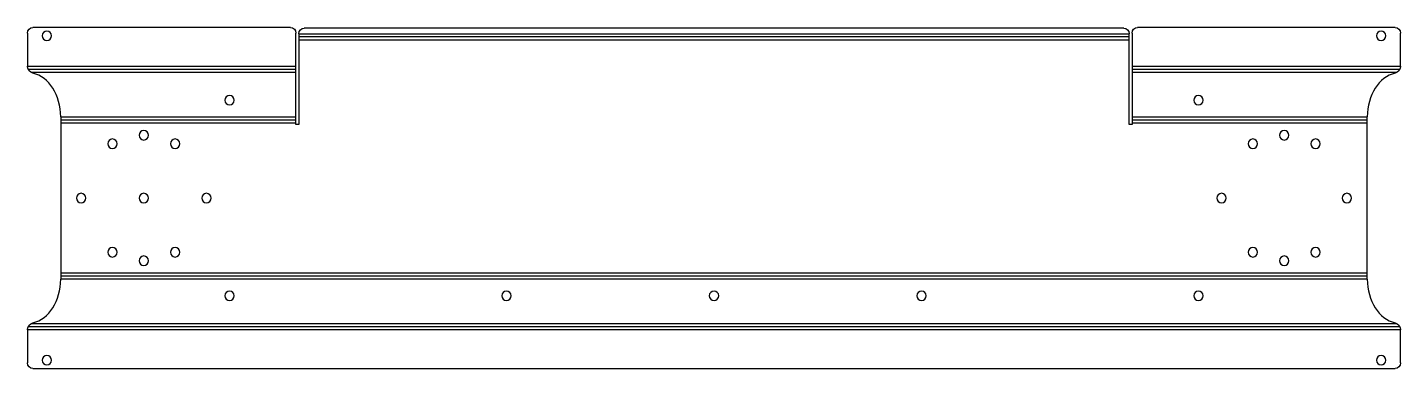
# Model space of a CAD drawing. Header units: millimetres. Extents: x -2 to 494, y 0 to 123.
import ezdxf

# ---------------------------------------------------------------- set-up
doc = ezdxf.new("R2010")
doc.units = ezdxf.units.MM

msp = doc.modelspace()

# ---------------------------------------------------------------- linework, layer by layer
at = {"layer": 'BEND'}
for p, q in [((396, 119.65), (96, 119.65)), ((95, 107.92), (-1.73, 107.92)), ((493.73, 107.92), (397, 107.92)), ((95, 89.65), (10, 89.65)), ((482, 89.65), (397, 89.65)), ((10, 33.39), (482, 33.39)), ((-1.73, 15.13), (493.73, 15.13))]:
    msp.add_line(p, q, dxfattribs=at)
at = {"layer": 'BEND_EXTENT'}
for p, q in [((96, 120.79), (396, 120.79)), ((396, 118.52), (96, 118.52)), ((-2, 109.05), (95, 109.05)), ((95, 106.79), (-0.62, 106.79)), ((397, 109.05), (494, 109.05)), ((492.62, 106.79), (397, 106.79)), ((10, 90.79, 0), (95, 90.79)), ((397, 90.79), (482, 90.79, 0)), ((95, 88.52), (10, 88.52)), ((482, 88.52), (397, 88.52)), ((10, 34.52), (482, 34.52)), ((482, 32.26, 0), (10, 32.26, 0)), ((-0.62, 16.26), (492.62, 16.26)), ((494, 14), (-2, 14))]:
    msp.add_line(p, q, dxfattribs=at)
at = {"layer": 'INTERIOR_PROFILES', "extrusion": (0, 0, -1)}
for centre in [(-5, 120.05), (-487, 120.05), (-71, 96.79), (-421, 96.79), (-40, 84.15), (-452, 84.15), (-28.69, 81.12), (-51.31, 81.12), (-440.69, 81.12), (-463.31, 81.12), (-17.37, 61.52), (-40, 61.52), (-62.63, 61.52), (-429.37, 61.52), (-474.63, 61.52), (-28.69, 41.93), (-40, 38.9), (-51.31, 41.93), (-440.69, 41.93), (-452, 38.9), (-463.31, 41.93), (-71, 26.26), (-171, 26.26), (-246, 26.26), (-321, 26.26), (-421, 26.26), (-5, 3), (-487, 3)]:
    msp.add_circle(centre, 1.7, dxfattribs=at)
at = {"layer": 'OUTER_PROFILES'}
for p, q in [((-2, 121.05), (-2, 109.05)), ((93, 123.05), (0, 123.05)), ((95, 88.02), (95, 121.05)), ((96, 120.79), (96, 88.02)), ((394, 122.79), (98, 122.79)), ((396, 88.02), (396, 120.79)), ((397, 121.05), (397, 88.02)), ((492, 123.05), (399, 123.05)), ((494, 109.05), (494, 121.05)), ((10, 90.79), (10, 32.26)), ((482, 32.26), (482, 90.79)), ((96, 88.02), (95, 88.02)), ((397, 88.02), (396, 88.02)), ((-2, 14), (-2, 2)), ((494, 2), (494, 14)), ((0, 0), (492, 0))]:
    msp.add_line(p, q, dxfattribs=at)
at = {"layer": 'OUTER_PROFILES', "extrusion": (0, 0, -1)}
for centre, radius, start, end in [((0, 121.05), 2, 0, 90), ((-93, 121.05), 2, 90, 180), ((-98, 120.79), 2, 0, 90), ((-394, 120.79), 2, 90, 180), ((-399, 121.05), 2, 0, 90), ((-492, 121.05), 2, 90, 180), ((-0.54, 109.05), 2.54, 282.6267, 360), ((-491.46, 109.05), 2.54, 180, 257.3733), ((-0.54, 14), 2.54, 0, 77.3733), ((-491.46, 14), 2.54, 102.6267, 180), ((0, 2), 2, -90, 0), ((-492, 2), 2, 180, 270)]:
    msp.add_arc(centre, radius, start, end, dxfattribs=at)
at = {"layer": 'OUTER_PROFILES'}
for centre, major_axis, start_param, end_param in [((-2, 90.79), (0, 16), 4.712389, 6.116728), ((494, 90.79), (0, 16), 0.166457, 1.570796), ((-2, 32.26), (0, -16), 0.166457, 1.570796), ((494, 32.26), (0, -16), 4.712389, 6.116728)]:
    msp.add_ellipse(centre, major_axis=major_axis, ratio=0.75, start_param=start_param, end_param=end_param, dxfattribs=at)

doc.saveas('drawing.dxf')
